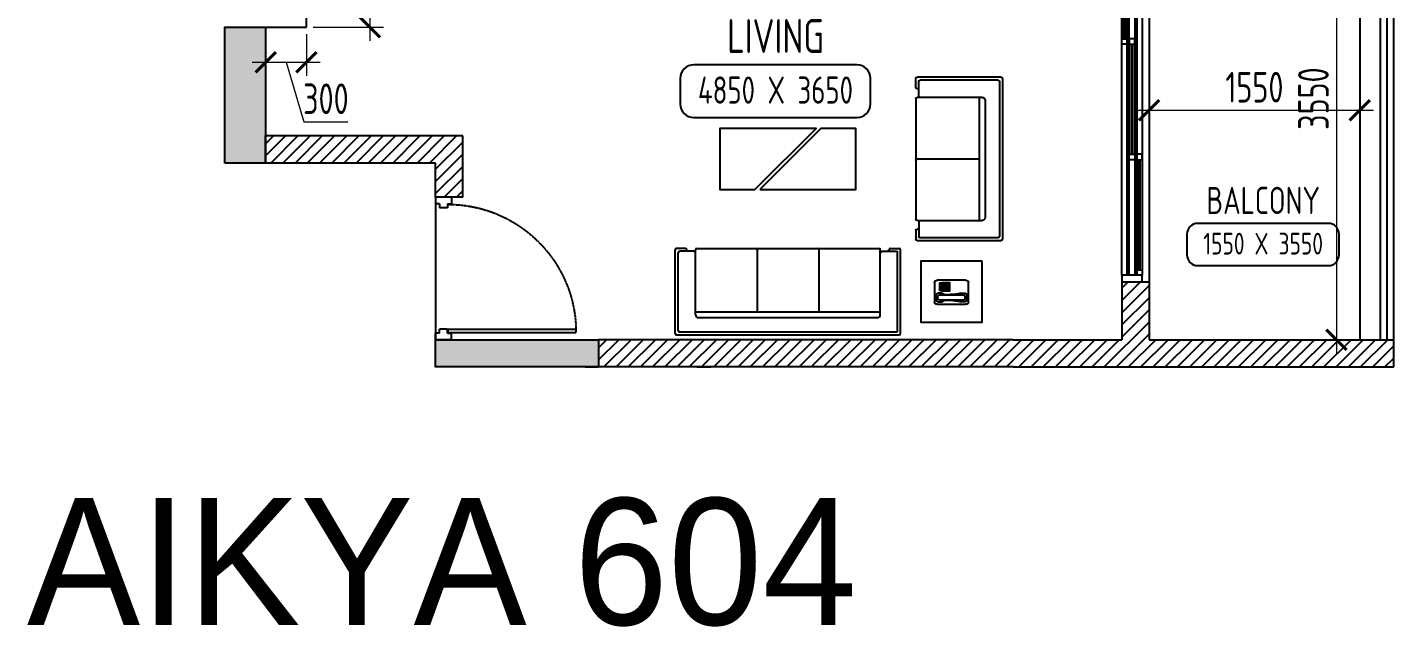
# Model space of a CAD drawing. Header units: millimetres. Extents: x -184691 to 158232, y -112569 to 33289.
# Drawn here: x -10248 to -194, y -22061 to -17648 of the extents above; entities that cross this region are included whole.
import ezdxf
from ezdxf.enums import TextEntityAlignment as Align

# ---------------------------------------------------------------- set-up
doc = ezdxf.new("R2010")
doc.units = ezdxf.units.MM
doc.header["$LTSCALE"] = 10
doc.header["$PDMODE"] = 35
doc.header["$PDSIZE"] = 500
doc.linetypes.add('DASHED', pattern=[19.05, 12.7, -6.35])
for name, color, linetype in [('07--DIM-1', 1, 'Continuous'), ('A--BLOCKWALL-1', 9, 'Continuous'), ('A--BLOCKWALL-2', 2, 'Continuous'), ('A--BLOCKWALL-3', 3, 'Continuous'), ('A--DOWN', 34, 'Continuous'), ('A--FURNITURE-0', 253, 'Continuous'), ('A--GLAZING-0', 181, 'Continuous'), ('A--HANDRAIL-1', 9, 'Continuous'), ('A--HATCH-1', 8, 'Continuous'), ('A--SPACENUMBER', 2, 'Continuous'), ('A--SPACENUMBER-1', 8, 'Continuous'), ('A--SPACEREF', 3, 'Continuous'), ('A--Stucture', 9, 'Continuous'), ('A--TILING-1', 8, 'Continuous'), ('Typical floor Column Centre line$0$X-3rd Floor Column$0$A--COL250', 250, 'Continuous'), ('Typical floor Column Centre line$0$X-3rd Floor Column$0$A--CONCRETE-4', 4, 'Continuous')]:
    doc.layers.add(name, color=color, linetype=linetype)
doc.styles.add('ISO', font='isocp2.shx', dxfattribs={"width": 0.8})
doc.dimstyles.new('A-DIM-100', dxfattribs={"dimscale": 100, "dimtxt": 2.25, "dimasz": 1.5, "dimexe": 1, "dimexo": 0.5, "dimgap": 0, "dimtad": 0, "dimdec": 0, "dimzin": 12, "dimdsep": 46, "dimtxsty": 'ISO', "dimblk": 'ARCHTICK', "dimcen": 1, "dimdle": 1, "dimclrd": 8, "dimclre": 8, "dimclrt": 256, "dimadec": 0, "dimazin": 3, "dimtfac": 1, "dimtdec": 0, "dimtmove": 1, "dimatfit": 2, "dimfxl": 1, "dimtvp": 0.75, "dimtolj": 1, "dimtzin": 12, "dimlwd": 18, "dimlwe": 18, "dimarcsym": 0})
pattern_1 = [(45, (-5094.36, -23097.9), (-44.9013, 44.9013), [])]

# ---------------------------------------------------------------- blocks, each defined once
blk = doc.blocks.new('A$C34D21E7E')
at = {"layer": 'A--DOWN'}
for p, q in [((-150, 2450), (-150, -150)), ((-110, 2450), (-110, -150)), ((-95, 2450), (-95, -150)), ((-55, -150), (-55, 2450)), ((-40, -150), (-40, 2450)), ((0, -150), (0, 2450))]:
    blk.add_line(p, q, dxfattribs=at)
for points in [[(-150, 2450), (0, 2450), (0, 2500), (-150, 2500)], [(-40, 2450), (0, 2450), (0, 2410), (-40, 2410)], [(-95, 1590), (-55, 1590), (-55, 1550), (-95, 1550)], [(-40, 1550), (0, 1550), (0, 1590), (-40, 1590)], [(-150, 740), (-110, 740), (-110, 700), (-150, 700)], [(-95, 700), (-55, 700), (-55, 740), (-95, 740)], [(-150, -150), (-110, -150), (-110, -110), (-150, -110)], [(-150, -150), (0, -150), (0, -200), (-150, -200)]]:
    blk.add_lwpolyline(points, close=True, dxfattribs=at)
at = {"layer": 'A--GLAZING-0'}
for p, q in [((-25, 1590), (-25, 2410)), ((-15, 1590), (-15, 2410)), ((-80, 740), (-80, 1550)), ((-70, 740), (-70, 1550)), ((-135, -110), (-135, 700)), ((-125, -110), (-125, 700))]:
    blk.add_line(p, q, dxfattribs=at)
blk = doc.blocks.new('A$C1CBF2325')
at = {"layer": 'A--DOWN'}
for p, q in [((100, 0), (0, 0)), ((0, 0), (0, -42)), ((100, 0), (100, -42)), ((25, -42), (0, -42)), ((25, -42), (25, -67)), ((75, -67), (25, -67)), ((75, -42), (75, -67)), ((75, -42), (100, -42)), ((78.8, -46.2), (78.8, -67)), ((78.8, -46.2), (886, -46.2)), ((78.8, -67), (886, -67)), ((886, -67), (886, -46.2)), ((25, -858), (0, -858)), ((0, -900), (0, -858)), ((75, -833), (25, -833)), ((25, -858), (25, -833)), ((75, -858), (75, -833)), ((75, -858), (100, -858)), ((100, -900), (100, -858)), ((100, -900), (0, -900))]:
    blk.add_line(p, q, dxfattribs=at)
at = {"layer": 'A--DOWN', "color": 8, "linetype": 'DASHED', "ltscale": 0.005}
blk.add_arc((78.8, -46.2), 807.5, 269.73187, 358.52905, dxfattribs=at)
blk = doc.blocks.new('SPACE')
at = {"layer": 'A--SPACENUMBER-1'}
blk.add_lwpolyline([(-600, 0), (600, 0, 0.414213562), (700, 100), (700, 288.5, 0.414213562), (600, 388.5), (-600, 388.5, 0.414213562), (-700, 288.5), (-700, 100, 0.414213562), (-600, 0, -0.052514465)], format="xyb", dxfattribs=at)
at = {"layer": 'A--SPACENUMBER', "style": 'ISO', "width": 0.8, "flags": 4}
blk.add_attdef('01', text='', height=250, dxfattribs=at).set_placement((0.455, 202.41), align=Align.MIDDLE)
at = {"layer": 'A--SPACEREF', "style": 'ISO', "width": 0.8, "flags": 4}
blk.add_attdef('S', text='', height=300, dxfattribs=at).set_placement((1.35, 474.975), align=Align.CENTER)
blk = doc.blocks.new('_ArchTick')
at = {"color": 0, "const_width": 0.15}
blk.add_lwpolyline([(-0.5, -0.5), (0.5, 0.5)], dxfattribs=at)
blk = doc.blocks.new('*D323')
at = {"layer": '07--DIM-1', "color": 8, "lineweight": 18}
for p, q in [((-1994, -18533), (-1994, -18158)), ((-444, -18533), (-444, -18158)), ((-2094, -18258), (-344, -18258))]:
    blk.add_line(p, q, dxfattribs=at)
at = {"layer": 'Defpoints', "color": 0}
for p in [(-444, -18258), (-1994, -18583), (-444, -18583)]:
    blk.add_point(p, dxfattribs=at)
at = {"layer": '07--DIM-1', "color": 8, "lineweight": 18, "xscale": 150, "yscale": 150, "zscale": 150, "rotation": 180}
blk.add_blockref('_ArchTick', (-1994, -18258), dxfattribs=at)
at = {"layer": '07--DIM-1', "color": 8, "lineweight": 18, "xscale": 150, "yscale": 150, "zscale": 150}
blk.add_blockref('_ArchTick', (-444, -18258), dxfattribs=at)
at = {"layer": '07--DIM-1', "insert": (-1219, -18089), "char_height": 225, "attachment_point": 5, "style": 'ISO'}
blk.add_mtext('\\A1;1550', dxfattribs=at)
blk = doc.blocks.new('*D324')
at = {"layer": '07--DIM-1', "color": 8, "lineweight": 18}
for p, q in [((-616, -16298), (-616, -20048)), ((-494, -16398), (-716, -16398)), ((-494, -19948), (-716, -19948))]:
    blk.add_line(p, q, dxfattribs=at)
at = {"layer": 'Defpoints', "color": 0}
for p in [(-444, -16398), (-616, -19948), (-444, -19948)]:
    blk.add_point(p, dxfattribs=at)
at = {"layer": '07--DIM-1', "color": 8, "lineweight": 18, "xscale": 150, "yscale": 150, "zscale": 150}
for p, rotation in [((-616, -16398), 90), ((-616, -19948), 270)]:
    blk.add_blockref('_ArchTick', p, dxfattribs=dict(at, rotation=rotation))
at = {"layer": '07--DIM-1', "insert": (-785, -18173), "char_height": 225, "attachment_point": 5, "rotation": 90, "style": 'ISO'}
blk.add_mtext('\\A1;3550', dxfattribs=at)
blk = doc.blocks.new('A$C59C96D1E')
at = {"linetype": 'Continuous'}
for p, q in [((-2.74, 0), (2.74, 0)), ((-3.49, -9.09), (-3.49, -0.75)), ((-2.75, -0.99), (-2.75, -2.2)), ((-2.26, -1.48), (-2.26, -8.35)), ((-0.79, -0.49), (-2.25, -0.49)), ((-1.76, -0.98), (-1.28, -0.98)), ((-0.78, -8.35), (-0.78, -1.48)), ((-0.29, -2.2), (-0.29, -0.99)), ((3.49, -0.75), (3.49, -9.09)), ((-2.75, -8.84), (-2.75, -7.63)), ((-0.29, -7.63), (-0.29, -8.84)), ((2.74, -9.84), (-2.74, -9.84)), ((-0.79, -9.34), (-2.25, -9.34)), ((-1.76, -8.85), (-1.28, -8.85))]:
    blk.add_line(p, q, dxfattribs=at)
for points in [[(0.45, -5.87), (0.45, -5.37), (0.95, -5.37), (0.95, -5.87)], [(0.45, -6.47), (0.45, -5.97), (0.95, -5.97), (0.95, -6.47)], [(0.45, -7.06), (0.45, -6.56), (0.95, -6.56), (0.95, -7.06)], [(0.45, -7.66), (0.45, -7.16), (0.95, -7.16), (0.95, -7.66)], [(0.45, -8.26), (0.95, -8.26), (0.95, -7.76), (0.45, -7.76)], [(1.05, -5.87), (1.05, -5.37), (1.55, -5.37), (1.55, -5.87)], [(1.05, -6.47), (1.05, -5.97), (1.55, -5.97), (1.55, -6.47)], [(1.05, -7.06), (1.05, -6.56), (1.55, -6.56), (1.55, -7.06)], [(1.05, -7.66), (1.05, -7.16), (1.55, -7.16), (1.55, -7.66)], [(1.05, -8.26), (1.55, -8.26), (1.55, -7.76), (1.05, -7.76)], [(1.64, -5.87), (1.64, -5.37), (2.14, -5.37), (2.14, -5.87)], [(1.64, -6.47), (1.64, -5.97), (2.14, -5.97), (2.14, -6.47)], [(1.64, -7.06), (1.64, -6.56), (2.14, -6.56), (2.14, -7.06)], [(1.64, -7.66), (1.64, -7.16), (2.14, -7.16), (2.14, -7.66)], [(1.64, -8.26), (2.14, -8.26), (2.14, -7.76), (1.64, -7.76)], [(2.24, -5.87), (2.24, -5.37), (2.74, -5.37), (2.74, -5.87)], [(2.24, -6.47), (2.24, -5.97), (2.74, -5.97), (2.74, -6.47)], [(2.24, -7.06), (2.24, -6.56), (2.74, -6.56), (2.74, -7.06)], [(2.24, -7.66), (2.24, -7.16), (2.74, -7.16), (2.74, -7.66)], [(2.24, -8.26), (2.74, -8.26), (2.74, -7.76), (2.24, -7.76)]]:
    blk.add_lwpolyline(points, close=True)
for centre, radius, start, end in [((-2.74, -0.75), 0.75, 90, 180), ((2.74, -0.75), 0.75, 0, 90), ((-2.25, -0.99), 0.5, 90, 180), ((-2.25, -2.2), 0.5, 180, 270), ((-1.76, -1.48), 0.5, 90, 180), ((-1.28, -1.48), 0.5, 0, 90), ((-0.79, -0.99), 0.5, 0, 90), ((-0.79, -2.2), 0.5, 270, 0), ((-2.25, -7.63), 0.5, 90, 180), ((-0.79, -7.63), 0.5, 0, 90), ((-2.74, -9.09), 0.75, 180, 270), ((-2.25, -8.84), 0.5, 180, 270), ((-1.76, -8.35), 0.5, 180, 270), ((-1.28, -8.35), 0.5, 270, 0), ((-0.79, -8.84), 0.5, 270, 0), ((2.74, -9.09), 0.75, 270, 0)]:
    blk.add_arc(centre, radius, start, end, dxfattribs=at)
for centre, start, end in [((-30.22, -7.51), 358.28, 10.8919), ((27.18, -7.51), 169.1081, 181.72)]:
    blk.add_arc(centre, 27.97, start, end)
blk = doc.blocks.new('A$C6B576318')
at = {"layer": 'A--FURNITURE-0'}
for p, q in [((-975, 13), (-975, 736)), ((-888, 749), (-963, 749)), ((-950, 38), (-950, 711)), ((-813, 724), (-938, 724)), ((-875, 724), (-875, 736)), ((-800, 711), (-800, 736)), ((-800, 175), (-800, 711)), ((-788, 749), (-279, 749)), ((-267, 736), (-267, 200)), ((-254, 749), (254, 749)), ((267, 736), (267, 200)), ((279, 749), (788, 749)), ((800, 711), (800, 736)), ((800, 175), (800, 711)), ((813, 724), (938, 724)), ((875, 724), (875, 736)), ((888, 749), (963, 749)), ((950, 38), (950, 711)), ((975, 13), (975, 736)), ((-800, 200), (800, 200)), ((-775, 150), (775, 150)), ((-963, 0), (963, 0)), ((-938, 25), (938, 25))]:
    blk.add_line(p, q, dxfattribs=at)
for centre, radius, start, end in [((-963, 736), 12.5, 90, 180), ((-938, 711), 12.5, 90, 180), ((-888, 736), 12.5, 0, 90), ((-813, 711), 12.5, 0, 90), ((-788, 736), 12.5, 90, 180), ((-279, 736), 12.5, 0, 90), ((-254, 736), 12.5, 90, 180), ((254, 736), 12.5, 0, 90), ((279, 736), 12.5, 90, 180), ((788, 736), 12.5, 0, 90), ((813, 711), 12.5, 90, 180), ((888, 736), 12.5, 90, 180), ((938, 711), 12.5, 0, 90), ((963, 736), 12.5, 0, 90), ((-775, 175), 25, 180, 270), ((775, 175), 25, 270, 0), ((-963, 13), 12.5, 180, 270), ((-938, 38), 12.5, 180, 270), ((938, 38), 12.5, 270, 0), ((963, 13), 12.5, 270, 0)]:
    blk.add_arc(centre, radius, start, end, dxfattribs=at)
blk = doc.blocks.new('A$C64853205')
at = {"layer": 'A--FURNITURE-0'}
for p, q in [((-708, 13), (-708, 736)), ((-621, 749), (-696, 749)), ((-683, 38), (-683, 711)), ((-546, 724), (-671, 724)), ((-608, 724), (-608, 736)), ((-533, 711), (-533, 736)), ((-533, 175), (-533, 711)), ((-521, 749), (-12, 749)), ((0, 736), (0, 200)), ((13, 749), (521, 749)), ((533, 736), (533, 175)), ((546, 724), (671, 724)), ((608, 724), (608, 736)), ((621, 749), (696, 749)), ((683, 38), (683, 711)), ((708, 13), (708, 736)), ((-533, 200), (533, 200)), ((-508, 150), (508, 150)), ((-696, 0), (696, 0)), ((-671, 25), (671, 25))]:
    blk.add_line(p, q, dxfattribs=at)
for centre, radius, start, end in [((-696, 736), 12.5, 90, 180), ((-671, 711), 12.5, 90, 180), ((-621, 736), 12.5, 0, 90), ((-546, 711), 12.5, 0, 90), ((-521, 736), 12.5, 90, 180), ((-12, 736), 12.5, 0, 90), ((13, 736), 12.5, 90, 180), ((521, 736), 12.5, 0, 90), ((546, 711), 12.5, 90, 180), ((621, 736), 12.5, 90, 180), ((671, 711), 12.5, 0, 90), ((696, 736), 12.5, 0, 90), ((-508, 175), 25, 180, 270), ((508, 175), 25, 270, 0), ((-696, 13), 12.5, 180, 270), ((-671, 38), 12.5, 180, 270), ((671, 38), 12.5, 270, 0), ((696, 13), 12.5, 270, 0)]:
    blk.add_arc(centre, radius, start, end, dxfattribs=at)
blk = doc.blocks.new('*D534')
at = {"color": 8, "lineweight": 18}
for p, q in [((-7727, -16498), (-7727, -17748)), ((-8144, -16598), (-7627, -16598)), ((-8144, -17648), (-7627, -17648))]:
    blk.add_line(p, q, dxfattribs=at)
at = {"layer": 'Defpoints', "color": 0}
for p in [(-8194, -16598), (-8194, -17648), (-7727, -17648)]:
    blk.add_point(p, dxfattribs=at)
at = {"color": 8, "lineweight": 18, "xscale": 150, "yscale": 150, "zscale": 150}
for p, rotation in [((-7727, -16598), 90), ((-7727, -17648), 270)]:
    blk.add_blockref('_ArchTick', p, dxfattribs=dict(at, rotation=rotation))
at = {"insert": (-7896, -17123), "char_height": 225, "attachment_point": 5, "rotation": 90, "style": 'ISO'}
blk.add_mtext('\\A1;1050', dxfattribs=at)
blk = doc.blocks.new('*D537')
at = {"color": 8, "lineweight": 18}
for p, q in [((-8494, -17698), (-8494, -18005)), ((-8194, -17698), (-8194, -18005)), ((-8594, -17905), (-8094, -17905)), ((-8344, -17905), (-8213, -18343)), ((-8213, -18343), (-7889, -18343))]:
    blk.add_line(p, q, dxfattribs=at)
at = {"layer": 'Defpoints', "color": 0}
for p in [(-8494, -17648), (-8194, -17648), (-8194, -17905)]:
    blk.add_point(p, dxfattribs=at)
at = {"color": 8, "lineweight": 18, "xscale": 150, "yscale": 150, "zscale": 150, "rotation": 180}
blk.add_blockref('_ArchTick', (-8494, -17905), dxfattribs=at)
at = {"color": 8, "lineweight": 18, "xscale": 150, "yscale": 150, "zscale": 150}
blk.add_blockref('_ArchTick', (-8194, -17905), dxfattribs=at)
at = {"insert": (-8051, -18174), "char_height": 225, "attachment_point": 5, "style": 'ISO'}
blk.add_mtext('\\A1;300', dxfattribs=at)

msp = doc.modelspace()

# ---------------------------------------------------------------- hatches: boundary and pattern name
at = {"layer": 'A--HATCH-1'}
h = msp.add_hatch(dxfattribs=at)
h.set_pattern_fill('ANSI31', color=256, scale=20, style=0)
h.set_pattern_definition(pattern_1)
h.paths.add_polyline_path([(-7044.4, -18897.9), (-7244.4, -18897.9), (-7244.4, -18647.9), (-8494.4, -18647.9), (-8494.4, -18447.9), (-7044.4, -18447.9)])
h = msp.add_hatch(dxfattribs=at)
h.set_pattern_fill('ANSI31', color=256, scale=20, style=0)
h.set_pattern_definition(pattern_1)
h.paths.add_polyline_path([(-2194.4, -19522.9), (-1994.4, -19522.9), (-1994.4, -19947.9), (-194.4, -19947.9), (-194.4, -20147.9), (-6044.4, -20147.9), (-6044.4, -19947.9), (-2194.4, -19947.9)])
at = {"layer": 'Typical floor Column Centre line$0$X-3rd Floor Column$0$A--COL250'}
h = msp.add_hatch(color=256, dxfattribs=at)
h.dxf.hatch_style = 1
h.paths.add_polyline_path([(-8794.4, -18647.9), (-8794.4, -17647.9), (-8494.4, -17647.9), (-8494.4, -18647.9)])
h = msp.add_hatch(color=256, dxfattribs=at)
h.dxf.hatch_style = 1
h.paths.add_polyline_path([(-7244.4, -19947.9), (-6044.4, -19947.9), (-6044.4, -20147.9), (-7244.4, -20147.9)])

# ---------------------------------------------------------------- linework, layer by layer
at = {"layer": 'A--BLOCKWALL-1'}
msp.add_line((-444.4, -16397.9), (-444.4, -19947.9), dxfattribs=at)
at = {"layer": 'A--BLOCKWALL-2'}
for p, q in [((-6144.4, -20147.9), (-6044.4, -20147.9)), ((-5319.4, -20147.9), (-5219.4, -20147.9))]:
    msp.add_line(p, q, dxfattribs=at)
at = {"layer": 'A--BLOCKWALL-3'}
for p, q in [((-8794.4, -18647.9), (-8794.4, -18447.9)), ((-8494.4, -18647.9), (-8494.4, -18447.9)), ((-7044.4, -18447.9), (-8494.4, -18447.9)), ((-7044.4, -18897.9), (-7044.4, -18447.9)), ((-7244.4, -18647.9), (-8494.4, -18647.9)), ((-7244.4, -18897.9), (-7244.4, -18647.9)), ((-7044.4, -18897.9), (-7244.4, -18897.9)), ((-2194.4, -19522.9), (-2194.4, -19947.9)), ((-2194.4, -19522.9), (-1994.4, -19522.9)), ((-1994.4, -19522.9), (-1994.4, -19947.9)), ((-6044.4, -19947.9), (-6044.4, -20147.9)), ((-2994.4, -19947.9), (-6044.4, -19947.9)), ((-2994.4, -19947.9), (-2194.4, -19947.9)), ((-1994.4, -19947.9), (-194.4, -19947.9)), ((-2994.4, -20147.9), (-6044.4, -20147.9)), ((-2994.4, -20147.9), (-194.4, -20147.9))]:
    msp.add_line(p, q, dxfattribs=at)
at = {"layer": 'A--FURNITURE-0'}
for p, q in [((-8194.4, -17647.9), (-8194.4, -16597.9)), ((-8494.4, -17647.9), (-8194.4, -17647.9))]:
    msp.add_line(p, q, dxfattribs=at)
at = {"layer": 'A--FURNITURE-0', "elevation": 0}
for points in [[(-4894.3, -18842), (-4444.3, -18392), (-5151.6, -18392), (-5151.6, -18842)], [(-4859, -18842), (-4151.6, -18842), (-4151.6, -18392), (-4409, -18392)], [(-3222.9, -19369.1), (-3672.9, -19369.1), (-3672.9, -19819.1), (-3222.9, -19819.1)]]:
    msp.add_lwpolyline(points, close=True, dxfattribs=at)
at = {"layer": 'A--HANDRAIL-1', "color": 1}
for p, q in [((-294.4, -16397.9), (-294.4, -19947.9)), ((-244.4, -16397.9), (-244.4, -19947.9))]:
    msp.add_line(p, q, dxfattribs=at)
at = {"layer": 'A--Stucture', "linetype": 'Continuous', "ltscale": 0.5}
msp.add_line((-194.4, -20147.9), (-194.4, -16397.9), dxfattribs=at)
at = {"layer": 'A--TILING-1'}
for p, q in [((-1994.4, -16822.9), (-1994.4, -19522.9)), ((-7244.4, -18897.9), (-7244.4, -19947.9))]:
    msp.add_line(p, q, dxfattribs=at)
at = {"layer": 'Typical floor Column Centre line$0$X-3rd Floor Column$0$A--CONCRETE-4', "elevation": 0}
for points in [[(-8794.4, -18647.9), (-8794.4, -17647.9), (-8494.4, -17647.9), (-8494.4, -18647.9)], [(-7244.4, -19947.9), (-6044.4, -19947.9), (-6044.4, -20147.9), (-7244.4, -20147.9)]]:
    msp.add_lwpolyline(points, close=True, dxfattribs=at)

# ---------------------------------------------------------------- block references
at = {"layer": 'A--DOWN', "xscale": -1}
msp.add_blockref('A$C34D21E7E', (-2194.4, -19322.9), dxfattribs=at)
at = {"layer": 'A--DOWN', "xscale": -1.166666666686069, "yscale": 1.166666666666667, "zscale": 1.166666666666667, "rotation": 180}
msp.add_blockref('A$C1CBF2325', (-7244.4, -19947.9), dxfattribs=at)
at = {"layer": 'A--FURNITURE-0', "extrusion": (0, 0, -1), "xscale": 0.8499999999989631, "yscale": 0.8499999999985448, "zscale": -0.85, "rotation": 269.9994668603403}
msp.add_blockref('A$C64853205', (3073.6, -18617), dxfattribs=at)
at = {"layer": 'A--FURNITURE-0', "extrusion": (0, 0, -1), "xscale": -0.8500000000058208, "yscale": 0.8499999999985448, "zscale": -0.85}
msp.add_blockref('A$C6B576318', (4651.6, -19912.3), dxfattribs=at)
at = {"layer": 'A--FURNITURE-0', "xscale": -25.41683611206827, "yscale": 25.41683611206827, "zscale": 25.4168361120719, "rotation": 270}
msp.add_blockref('A$C59C96D1E', (-3322.9, -19598.3), dxfattribs=at)
at = {"layer": 'A--SPACEREF'}
ref = msp.add_blockref('SPACE', (-4743.6, -18312.1), dxfattribs=at)
ref.add_attrib('01', '4850 X 3650', dxfattribs={"layer": 'A--SPACENUMBER', "height": 200, "style": 'ISO', "width": 0.8, "flags": 4}).set_placement((-4742.9, -18109.7), align=Align.MIDDLE)
ref.add_attrib('S', 'LIVING', dxfattribs={"height": 250, "style": 'ISO', "width": 0.8, "flags": 4}).set_placement((-4742, -17837.1), align=Align.CENTER)
ref = msp.add_blockref('SPACE', (-1155.4, -19402.3), dxfattribs=dict(at, xscale=0.7999999999883585, yscale=0.8, zscale=0.8))
ref.add_attrib('01', '1550 X 3550', dxfattribs={"layer": 'A--SPACENUMBER', "height": 160, "style": 'ISO', "width": 0.8, "flags": 4}).set_placement((-1154.9, -19240.4), align=Align.MIDDLE)
ref.add_attrib('S', 'BALCONY', dxfattribs={"height": 200, "style": 'ISO', "width": 0.8, "flags": 4}).set_placement((-1154.1, -19022.4), align=Align.CENTER)

# ---------------------------------------------------------------- texts
msp.add_text('AIKYA 604', height=933.32, dxfattribs=at).set_placement((-10250.2, -22047.3))

# ---------------------------------------------------------------- dimensions: what is measured, and where the dimension line sits
dim = msp.add_linear_dim(base=(-7727, -17647.9), p1=(-8194.4, -16597.9), p2=(-8194.4, -17647.9), angle=90, dimstyle='A-DIM-100', override={"dimfxl": 0.18})
dim.commit()
dim.dimension.update_dxf_attribs({"geometry": '*D534', "text_midpoint": (-7895.7, -17122.9)})
dim = msp.add_linear_dim(base=(-8194.4, -17905.4), p1=(-8494.4, -17647.9), p2=(-8194.4, -17647.9), dimstyle='A-DIM-100', override={"dimfxl": 0.18})
dim.commit()
dim.dimension.update_dxf_attribs({"geometry": '*D537', "text_midpoint": (-8213.1, -18174.2)})
at = {"layer": '07--DIM-1'}
dim = msp.add_linear_dim(base=(-616.5, -19947.9), p1=(-444.4, -16397.9), p2=(-444.4, -19947.9), angle=90, dimstyle='A-DIM-100', dxfattribs=at)
dim.commit()
dim.dimension.update_dxf_attribs({"geometry": '*D324', "text_midpoint": (-785.2, -18172.9)})
dim = msp.add_linear_dim(base=(-444.4, -18258.2), p1=(-1994.4, -18582.9), p2=(-444.4, -18582.9), dimstyle='A-DIM-100', dxfattribs=at)
dim.commit()
dim.dimension.update_dxf_attribs({"geometry": '*D323', "text_midpoint": (-1219.4, -18089.4)})

doc.saveas('drawing.dxf')
